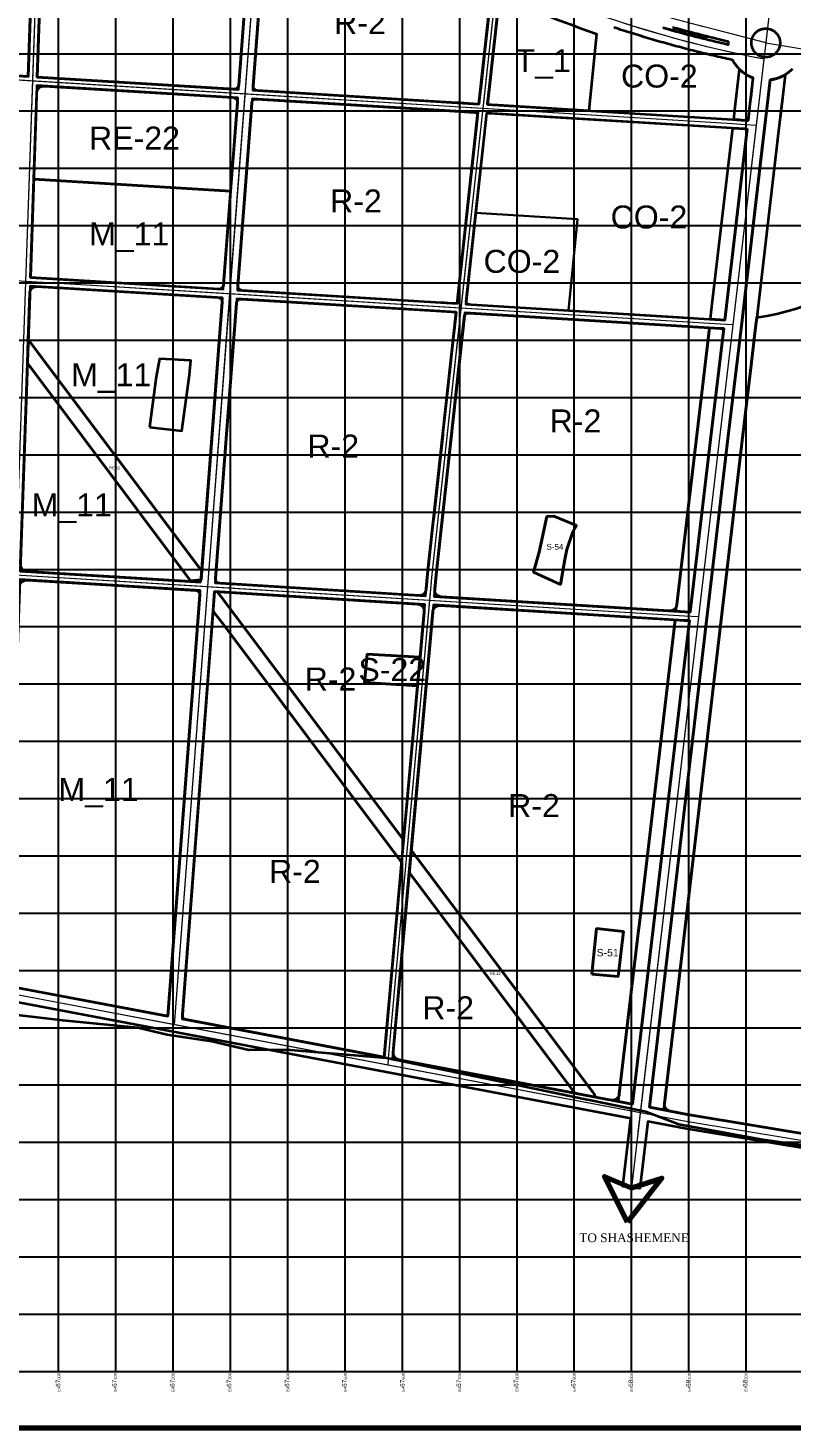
# Model space of a CAD drawing. Header units: millimetres. Extents: x 464536 to 476893, y 870501 to 881610.
# Drawn here: x 466947 to 468280, y 870501 to 872945 of the extents above; entities that cross this region are included whole.
import ezdxf
from ezdxf.enums import TextEntityAlignment as Align

# ---------------------------------------------------------------- set-up
doc = ezdxf.new("R2010")
doc.units = ezdxf.units.MM
for name, color, linetype, lineweight in [('Center_1', 7, 'Continuous', 5), ('Land Use Code', 7, 'Continuous', 35), ('Lay out', 7, 'Continuous', 70), ('Manufacturing and storage', 212, 'Continuous', 35), ('Mixed use', 30, 'Continuous', 35), ('Proposed Road Net work', 7, 'Continuous', 35), ('Recreational _ Environmental', 84, 'Continuous', 35), ('Services', 170, 'Continuous', 35), ('Structure Plan Boundries', 7, 'Continuous', 35), ('Transport', 251, 'Continuous', 35), ('Urban Agriculture-', 90, 'Continuous', 35)]:
    doc.layers.add(name, color=color, linetype=linetype, lineweight=lineweight)
doc.layers.add('Commerce_ Business _ Trade', color=10, linetype='Continuous')
doc.layers.add('Grid1', color=7, linetype='Continuous')
doc.styles.add('Arial', font='arial.ttf')
doc.styles.add('Times New Roman', font='times.ttf')

msp = doc.modelspace()

# ---------------------------------------------------------------- linework, layer by layer
at = {"layer": 'Center_1'}
for points in [[(467213.3, 876847.4), (467164.4, 876437.3), (467099.1, 875890), (467030.6, 875056.8), (466902.4, 871342.3), (466900.5, 871287.7), (466899.7, 871262.5)], [(467202.2, 871205.2), (467415.7, 874013.8)], [(467869.4, 873986), (467651.3, 871991.4), (467575.4, 871146.7), (467574.3, 871134.8)], [(468338.5, 873812.6), (468334.5, 873777.4), (468293.9, 873430.2), (468257.6, 873119.9), (468176.6, 872426.8), (468154.4, 872239.5), (467999.6, 870921.1)], [(468338.5, 873812.6), (468334.5, 873777.4), (468293.9, 873430.2), (468257.6, 873119.9), (468176.6, 872426.8), (468154.4, 872239.5), (467999.6, 870921.1)], [(468230.8, 872890.6), (468208.9, 872894.7), (468171.3, 872902.7), (468133.9, 872911.5), (468096.6, 872920.9), (468059.5, 872931.1), (468022.6, 872941.9), (467985.9, 872953.4)], [(468217.2, 872774.9), (468198, 872776.1), (468175.9, 872777.5), (465650, 872932.3), (465449.4, 872944.6)], [(468234.1, 872918.9), (468223.1, 872922.1), (468149.4, 872941.2), (468110.4, 872950.9)], [(468234.1, 872918.9), (468315.7, 872905.5), (468502.8, 872874.6), (468660.1, 872848.1), (471140.6, 872428.9)], [(468176.6, 872426.8), (468154.5, 872428.1), (465628.6, 872583)], [(468116.5, 871917), (468092.4, 871918.5), (466117.5, 872039.5), (466026.1, 872045.1), (465957.9, 872049.3)], [(468467.2, 870974.6), (468095.2, 871036.3), (465988.7, 871434.8)]]:
    msp.add_lwpolyline(points, dxfattribs=at)
msp.add_lwpolyline([(468234.1, 872943.9), (468238.4, 872943.5), (468242.6, 872942.4), (468246.6, 872940.5), (468250.1, 872938), (468253.2, 872935), (468255.7, 872931.4), (468257.6, 872927.4), (468258.7, 872923.2), (468259.1, 872918.9), (468258.7, 872914.6), (468257.6, 872910.3), (468255.7, 872906.4), (468253.2, 872902.8), (468250.1, 872899.7), (468246.6, 872897.2), (468242.6, 872895.4), (468238.4, 872894.3), (468234.1, 872893.9), (468229.7, 872894.3), (468225.5, 872895.4), (468221.6, 872897.2), (468218, 872899.7), (468214.9, 872902.8), (468212.4, 872906.4), (468210.6, 872910.3), (468209.5, 872914.6), (468209.1, 872918.9), (468209.5, 872923.2), (468210.6, 872927.4), (468212.4, 872931.4), (468214.9, 872935), (468218, 872938), (468221.6, 872940.5), (468225.5, 872942.4), (468229.7, 872943.5)], close=True, dxfattribs=at)
for points in [[(466977.8, 873527.2, 0), (466954.5, 872852.3, 0)], [(467325.7, 872829.6, 0), (467360, 873282, 0)], [(468234.1, 872918.9, 0), (468223.1, 872922.1, 0), (468149.4, 872941.2, 0), (468123.4, 872947.6, 0), (468097.4, 872954.4, 0), (468071.5, 872961.5, 0), (468045.7, 872968.9, 0), (468020, 872976.7, 0), (467994.4, 872984.8, 0), (467968.9, 872993.2, 0), (467943.6, 873002, 0), (467918.3, 873011.1, 0), (467893.2, 873020.6, 0), (467868.2, 873030.4, 0), (467843.3, 873040.5, 0), (467818.6, 873050.9, 0), (467794, 873061.6, 0), (467769.5, 873072.7, 0)], [(467765.8, 873038.7, 0), (467740.2, 872804.2, 0)], [(468230.8, 872890.6, 0), (468219.8, 872892.5, 0), (468208.9, 872894.7, 0), (468182.9, 872900.2, 0), (468156.9, 872906, 0), (468131, 872912.2, 0), (468105.2, 872918.7, 0), (468079.5, 872925.5, 0), (468053.8, 872932.7, 0), (468028.3, 872940.2, 0), (468002.8, 872948, 0), (467977.5, 872956.1, 0), (467952.3, 872964.6, 0), (467927.1, 872973.4, 0), (467902.1, 872982.5, 0), (467877.2, 872991.9, 0), (467875, 872992.8, 0), (467853, 873001.4, 0), (467831, 873010.4, 0), (467809.2, 873019.6, 0), (467787.4, 873029, 0), (467765.8, 873038.7, 0)], [(468238.3, 872955.1, 0), (468234.1, 872918.9, 0)], [(468234.1, 872918.9, 0), (468230.8, 872890.6, 0)], [(468234.1, 872918.9, 0), (468315.7, 872905.5, 0), (468502.8, 872874.6, 0), (468660.1, 872848.1, 0), (469249.2, 872748.5, 0)], [(468230.8, 872890.6, 0), (468217.2, 872774.9, 0)], [(466954.5, 872852.3, 0), (466697.1, 872868.1, 0)], [(466954.5, 872852.3, 0), (466942.5, 872502.4, 0)], [(467325.7, 872829.6, 0), (466954.5, 872852.3, 0)], [(467299.1, 872480.6, 0), (467325.7, 872829.6, 0)], [(467740.2, 872804.2, 0), (467325.7, 872829.6, 0)], [(467740.2, 872804.2, 0), (467702.1, 872455.9, 0)], [(468217.2, 872774.9, 0), (468198, 872776.1, 0), (468175.9, 872777.5, 0), (467740.2, 872804.2, 0)], [(468217.2, 872774.9, 0), (468176.6, 872426.8, 0), (468176.6, 872426.8, 0)], [(467299.1, 872480.6, 0), (466942.5, 872502.4, 0)], [(467260.3, 871969.5, 0), (467299.1, 872480.6, 0)], [(467702.1, 872455.9, 0), (467299.1, 872480.6, 0)], [(467702.1, 872455.9, 0), (467651.3, 871991.4, 0), (467647.2, 871945.8, 0)], [(468176.6, 872426.8, 0), (468154.5, 872428.1, 0), (467702.1, 872455.9, 0)], [(468176.6, 872426.8, 0), (468154.4, 872239.5, 0), (468116.5, 871917, 0)], [(467260.3, 871969.5, 0), (466924.8, 871990, 0)], [(467202.2, 871205.2, 0), (467260.3, 871969.5, 0)], [(467647.2, 871945.8, 0), (467260.3, 871969.5, 0)], [(467647.2, 871945.8, 0), (467575.4, 871146.7, 0), (467574.3, 871134.8, 0)], [(468116.5, 871917, 0), (468092.4, 871918.5, 0), (467647.2, 871945.8, 0)], [(468116.5, 871917, 0), (468014.9, 871051.4, 0)], [(467202.2, 871205.2, 0), (466899.7, 871262.5, 0)], [(467574.3, 871134.8, 0), (467202.2, 871205.2, 0)], [(468014.9, 871051.4, 0), (467574.3, 871134.8, 0)], [(468014.9, 871051.4, 0), (468011, 871018, 0)], [(468467.2, 870974.6, 0), (468095.2, 871036.3, 0), (468014.9, 871051.4, 0)]]:
    msp.add_polyline3d(points, dxfattribs=at)
at = {"layer": 'Commerce_ Business _ Trade'}
for points in [[(467969.1, 872945.7), (467973, 872944.5), (467976.9, 872943.2), (467980.8, 872941.9), (467984.7, 872940.7), (467988.6, 872939.4), (467992.5, 872938.2), (467996.4, 872936.9), (468000.3, 872935.7), (468004.2, 872934.5), (468008.1, 872933.3), (468012, 872932.1), (468015.9, 872930.9), (468019.9, 872929.7), (468023.8, 872928.5), (468027.7, 872927.3), (468031.6, 872926.1), (468035.6, 872925), (468039.5, 872923.8), (468043.4, 872922.7), (468047.4, 872921.5), (468051.3, 872920.4), (468055.2, 872919.3), (468059.2, 872918.2), (468063.1, 872917.1), (468067.1, 872916), (468071, 872914.9), (468075, 872913.8), (468078.9, 872912.7), (468082.9, 872911.7), (468086.8, 872910.6), (468090.8, 872909.6), (468094.7, 872908.5), (468098.7, 872907.5), (468102.7, 872906.4), (468106.6, 872905.4), (468110.6, 872904.4), (468114.6, 872903.4), (468118.5, 872902.4), (468122.5, 872901.4), (468126.5, 872900.4), (468130.5, 872899.5), (468130.9, 872899.4), (468134.5, 872898.5), (468138.4, 872897.5), (468142.4, 872896.6), (468146.4, 872895.6), (468150.4, 872894.7), (468154.4, 872893.8), (468158.4, 872892.9), (468162.4, 872892), (468166.4, 872891.1), (468170.4, 872890.2), (468174.4, 872889.3), (468176.5, 872888.8), (468176.5, 872888.8), (468177, 872887.8), (468177.4, 872887), (468177.7, 872886.5), (468178.2, 872885.7), (468178.8, 872884.7), (468179.4, 872883.8), (468180, 872882.8), (468180.7, 872881.8), (468181.4, 872880.9), (468182, 872879.9), (468182.7, 872879), (468183.5, 872878.1), (468184.2, 872877.2), (468185, 872876.3), (468185.7, 872875.5), (468186.5, 872874.6), (468187.3, 872873.8), (468188.1, 872872.9), (468188.4, 872872.7), (468183.1, 872827.1), (468180.8, 872807.3), (468179.5, 872796.4), (468178.1, 872784.8), (468175.2, 872785), (468169.6, 872785.4), (468166.5, 872785.6), (468166.5, 872785.6), (468154.5, 872786.3), (467925.1, 872800.4), (467938.8, 872934.9), (467923.7, 872940.1, -0.019664), (467769.3, 873001.5)], [(468463.6, 872572, -0.183571), (468218.3, 872439.8), (468247.6, 872690.5), (468255.3, 872755.7), (468259.3, 872789.9), (468261.1, 872805.6), (468262.5, 872817.8), (468267.9, 872863.4), (468268.2, 872863.6), (468269.2, 872864.2), (468270.2, 872864.9), (468271.1, 872865.5), (468272.1, 872866.2), (468273, 872866.9), (468274, 872867.6), (468274.9, 872868.3), (468275.8, 872869), (468276.6, 872869.8), (468277.5, 872870.5), (468278.4, 872871.3), (468279.2, 872872.1), (468280, 872872.9)]]:
    msp.add_lwpolyline(points, format="xyb", dxfattribs=at)
for points in [[(468176.4, 872769.9), (468141.7, 872473.5), (468138.8, 872448.2), (468138.8, 872448.2), (468137.4, 872436.7), (468125.8, 872437.4), (468125.8, 872437.4), (468082.4, 872440.1), (467889.6, 872451.9), (467905.8, 872611.3), (467727.8, 872622.2), (467746.7, 872794.8, -0.126078), (467752.7, 872795.9), (467923.6, 872785.4), (468175.4, 872770)], [(467905.8, 872611.3), (467889.6, 872451.9), (467719.7, 872462.3, -0.211702), (467710.8, 872466.9), (467727.8, 872622.2)]]:
    msp.add_lwpolyline(points, format="xyb", close=True, dxfattribs=at)
at = {"layer": 'Grid1'}
for p, q in [((467000, 870600), (467000, 881600)), ((467100, 870600), (467100, 881600)), ((467200, 870600), (467200, 881600)), ((467300, 870600), (467300, 881600)), ((467400, 870600), (467400, 881600)), ((467500, 870600), (467500, 881600)), ((467600, 870600), (467600, 881600)), ((467700, 870600), (467700, 881600)), ((467800, 870600), (467800, 881600)), ((467900, 870600), (467900, 881600)), ((468000, 870600), (468000, 881600)), ((468100, 870600), (468100, 881600)), ((468200, 870600), (468200, 881600)), ((464700, 872900), (472600, 872900)), ((464700, 872800), (472600, 872800)), ((464700, 872700), (472600, 872700)), ((464700, 872600), (472600, 872600)), ((464700, 872500), (472600, 872500)), ((464700, 872400), (472600, 872400)), ((464700, 872300), (472600, 872300)), ((464700, 872200), (472600, 872200)), ((464700, 872100), (472600, 872100)), ((464700, 872000), (472600, 872000)), ((464700, 871900), (472600, 871900)), ((464700, 871800), (472600, 871800)), ((464700, 871700), (472600, 871700)), ((464700, 871600), (472600, 871600)), ((464700, 871500), (472600, 871500)), ((464700, 871400), (472600, 871400)), ((464700, 871300), (472600, 871300)), ((464700, 871200), (472600, 871200)), ((464700, 871100), (472600, 871100)), ((464700, 871000), (472600, 871000)), ((464700, 870900), (472600, 870900)), ((464700, 870800), (472600, 870800)), ((464700, 870700), (472600, 870700)), ((464700, 870600), (472600, 870600)), ((464700, 870600), (472600, 870600))]:
    msp.add_line(p, q, dxfattribs=at)
at = {"layer": 'Lay out'}
for points in [[(464536.4, 881609.9), (476892.8, 881609.9), (476892.8, 870501.3), (464536.4, 870501.3)], [(467992.8, 870860.8), (467952.8, 870940.2), (467999.5, 870920.7), (468052.5, 870937.2)]]:
    msp.add_lwpolyline(points, close=True, dxfattribs=at)
at = {"layer": 'Manufacturing and storage'}
msp.add_lwpolyline([(466969.5, 873517.7), (466946.8, 872860.3), (466705.8, 872875.1), (466704.8, 872879.8), (466704.7, 872880), (466695.3, 872918.1), (466695.2, 872918.3), (466685.1, 872956.2)], dxfattribs=at)
msp.add_lwpolyline([(467337.2, 873146.3), (467314.3, 872845.4, -0.409932), (467306.2, 872838.3), (466962.8, 872859.3), (466985.5, 873516.7)], format="xyb", dxfattribs=at)
for points in [[(467279.6, 872489.3), (466950.7, 872509.4), (466956.6, 872681.1), (467300.2, 872660), (467287.8, 872496.4, -0.409932)], [(467230.4, 871979.9), (467231.2, 871978.8), (466945, 871996.3), (466944.9, 871996.3, -0.405286), (466933.4, 872009), (466945.5, 872359.6)], [(467246.6, 871955), (467190.8, 871220.1), (466918.4, 871271.6, -0.370222), (466908.4, 871284.1), (466908.5, 871287.5), (466910.4, 871342), (466920.4, 871632.1), (466923.8, 871730), (466932.1, 871969.4, -0.421177), (466945.1, 871981.3), (466945.1, 871981.3), (467102.2, 871971.7), (467119.4, 871970.6), (467239.4, 871963.2, -0.213842), (467245, 871960.3), (467245.2, 871960, -0.175811)]]:
    msp.add_lwpolyline(points, format="xyb", close=True, dxfattribs=at)
for points in [[(467285.5, 872466.1, 0), (467249.9, 871997.2, 0), (467246.6, 872001.6, 0), (466962.4, 872380.4, 0), (466947, 872401, 0), (466949.7, 872481.8, 0), (466950, 872483.8, 0), (466950.5, 872485.6, 0), (466951.3, 872487.4, 0), (466952.4, 872489, 0), (466953.8, 872490.5, 0), (466955.3, 872491.7, 0), (466957, 872492.6, 0), (466958.9, 872493.3, 0), (466960.8, 872493.6, 0), (466962.8, 872493.7, 0), (466962.8, 872493.7, 0), (467278.3, 872474.3, 0), (467279.5, 872474.2, 0), (467280.7, 872473.8, 0), (467281.8, 872473.3, 0), (467282.7, 872472.5, 0), (467283.6, 872471.7, 0), (467284.3, 872470.7, 0), (467284.9, 872469.6, 0), (467285.3, 872468.5, 0), (467285.5, 872467.3, 0)], [(467158.5, 872248.4, 0), (467214.8, 872241.6, 0), (467228.3, 872339.4, 0), (467230.7, 872364.5, 0), (467176.3, 872367.2, 0), (467170.5, 872336, 0)]]:
    msp.add_polyline3d(points, close=True, dxfattribs=at)
at = {"layer": 'Mixed use'}
msp.add_lwpolyline([(467750, 872963), (467743.7, 872905.9), (467738.9, 872861.9), (467736.6, 872840.6), (467736.2, 872837.4), (467734.6, 872822.8), (467733.5, 872812.1), (467715.6, 872813.2), (467699.7, 872814.2), (467699.5, 872814.2), (467693.7, 872814.5), (467346.5, 872835.8, -0.418507), (467339.3, 872844.1), (467365.1, 873184.2)], format="xyb", dxfattribs=at)
for points in [[(467700.8, 872513.7), (467695.4, 872463.8), (467680.1, 872464.7), (467673.3, 872465.1), (467669.4, 872465.4), (467638.8, 872467.2), (467320, 872486.8, -0.418507), (467312.8, 872495.1), (467337, 872813.8, -0.409932), (467345.1, 872820.9), (467690.7, 872799.7), (467725.9, 872797.5), (467731.8, 872797.2), (467721.7, 872704.8), (467717.8, 872668.8), (467704.3, 872545.4), (467703, 872533.3)], [(467643.8, 871992.1), (467641.4, 871965.6, -0.405376), (467628.4, 871954.4), (467628.4, 871954.4), (467281.1, 871975.7), (467281.1, 871975.7, -0.418002), (467273.9, 871984), (467310.5, 872464.7, -0.409932), (467318.6, 872471.8), (467620.3, 872453.4), (467667.4, 872450.5), (467677.6, 872449.8), (467693.8, 872448.9), (467685.2, 872370.8), (467684.6, 872364.8), (467670.8, 872238.8), (467670.3, 872234.4), (467654.2, 872087.1), (467653.9, 872084.4), (467643.8, 871992.1)], [(467637.9, 871926.1), (467630.7, 871846.6), (467538.4, 871852.2), (467533.9, 871802.4), (467626.3, 871796.8), (467602.1, 871527.7), (467299.3, 871931.3), (467290.9, 871942.5), (467282.9, 871953.1), (467282.8, 871953.3), (467282.7, 871953.4), (467277.4, 871960.5, -0.07911), (467279.8, 871960.8), (467626.4, 871939.5), (467626.4, 871939.5, -0.422078)], [(467598.6, 871489), (467568, 871148.7), (467222.3, 871214.1, -0.382022), (467216, 871222.3), (467269.6, 871927.5), (467271.2, 871925.4), (467285.8, 871905.9)], [(467875.3, 871120.1), (467901, 871085.7), (467593.8, 871143.8, -0.385309), (467583.8, 871157), (467583.8, 871157), (467612, 871471)]]:
    msp.add_lwpolyline(points, format="xyb", close=True, dxfattribs=at)
for points in [[(468135.7, 872421.8, 0), (468114.7, 872244.2, 0), (468078.8, 871938.5, 0), (468078.4, 871936.4, 0), (468077.6, 871934.5, 0), (468076.6, 871932.7, 0), (468075.2, 871931.2, 0), (468073.6, 871929.8, 0), (468071.8, 871928.8, 0), (468069.9, 871928.1, 0), (468067.9, 871927.7, 0), (468065.8, 871927.6, 0), (468065.8, 871927.6, 0), (467668, 871952, 0), (467667.9, 871952, 0), (467666, 871952.3, 0), (467664.1, 871952.9, 0), (467662.4, 871953.8, 0), (467660.8, 871954.9, 0), (467659.4, 871956.3, 0), (467658.2, 871957.9, 0), (467657.3, 871959.6, 0), (467656.7, 871961.5, 0), (467656.4, 871963.4, 0), (467656.5, 871965.4, 0), (467658.7, 871990.7, 0), (467658.7, 871990.7, 0), (467708.4, 872444.5, 0), (467709.9, 872445.6, 0), (467711.6, 872446.5, 0), (467713.4, 872447.1, 0), (467715.2, 872447.4, 0), (467717.1, 872447.4, 0)], [(467838.7, 872030.2, 0), (467829, 871995, 0), (467875.8, 871973.7, 0), (467883.5, 872017.3, 0), (467886.8, 872034.5, 0), (467897.3, 872065.6, 0), (467903.7, 872076.8, 0), (467864, 872092.6, 0), (467851.8, 872092.1, 0)], [(468075.7, 871912, 0), (468018.7, 871427.2, 0), (468013.5, 871382.2, 0), (468011.5, 871365.2, 0), (468002.3, 871286.7, 0), (467996.5, 871237.4, 0), (467978.5, 871084.4, 0), (467978.1, 871082.5, 0), (467977.4, 871080.6, 0), (467976.4, 871078.9, 0), (467975.1, 871077.3, 0), (467973.6, 871076, 0), (467971.9, 871074.9, 0), (467970, 871074.2, 0), (467968, 871073.7, 0), (467966, 871073.6, 0), (467964, 871073.8, 0), (467964, 871073.8, 0), (467936.4, 871079, 0), (467935.9, 871081.2, 0), (467935.1, 871083.2, 0), (467933.9, 871085, 0), (467896.1, 871135.7, 0), (467615.5, 871509.7, 0), (467652.9, 871925.9, 0), (467653.3, 871928, 0), (467654, 871930, 0), (467655, 871931.8, 0), (467656.4, 871933.4, 0), (467658, 871934.8, 0), (467659.8, 871935.9, 0), (467661.7, 871936.6, 0), (467663.8, 871937, 0), (467665.9, 871937.1, 0)], [(467930.6, 871293.6, 0), (467976.4, 871289.2, 0), (467985.7, 871368.1, 0), (467938.9, 871373.2, 0), (467933.5, 871322.3, 0)]]:
    msp.add_polyline3d(points, close=True, dxfattribs=at)
at = {"layer": 'Proposed Road Net work'}
for points in [[(466685.1, 872956.3, 0), (466695.3, 872918.2, 0), (466704.7, 872879.9, 0), (466705.8, 872875.1, 0), (466946.8, 872860.3, 0), (466969.5, 873517.7, 0)], [(466685.1, 872956.3, 0), (466695.3, 872918.2, 0), (466704.7, 872879.9, 0), (466705.8, 872875.1, 0), (466946.8, 872860.3, 0), (466969.5, 873517.7, 0)], [(466985.5, 873516.7, 0), (466962.8, 872859.3, 0), (467313.7, 872837.8, 0), (467347.1, 873276.2, 0)], [(466985.5, 873516.7, 0), (466962.8, 872859.3, 0), (467313.7, 872837.8, 0), (467347.1, 873276.2, 0)], [(467370.8, 873258.2, 0), (467338.7, 872836.3, 0), (467733.5, 872812.1, 0), (467757.2, 873028.9, 0)], [(467370.8, 873258.2, 0), (467338.7, 872836.3, 0), (467733.5, 872812.1, 0), (467757.2, 873028.9, 0)], [(467771.6, 873022.4, 0), (467748.5, 872811.2, 0), (468176.4, 872785, 0), (468198.4, 872783.6, 0), (468203.1, 872783.3, 0), (468211.9, 872857.8, 0), (468210.8, 872858.2, 0), (468209.7, 872858.6, 0), (468208.7, 872859.1, 0), (468207.6, 872859.5, 0), (468206.9, 872859.8, 0), (468206.3, 872860.1, 0), (468205.5, 872860.5, 0), (468204.5, 872861, 0), (468203.4, 872861.6, 0), (468202.4, 872862.1, 0), (468201.4, 872862.7, 0), (468200.4, 872863.3, 0), (468199.4, 872863.9, 0), (468198.8, 872864.3, 0), (468198.3, 872864.7, 0), (468197.5, 872865.2, 0), (468196.5, 872865.8, 0), (468195.6, 872866.5, 0), (468194.7, 872867.2, 0), (468193.7, 872867.9, 0), (468192.8, 872868.7, 0), (468192.1, 872869.3, 0), (468191.6, 872869.7, 0), (468191.1, 872870.2, 0), (468190.2, 872870.9, 0), (468189.4, 872871.7, 0), (468188.5, 872872.5, 0), (468187.7, 872873.3, 0), (468186.9, 872874.2, 0), (468186.1, 872875, 0), (468185.5, 872875.7, 0), (468185.1, 872876.2, 0), (468184.6, 872876.8, 0), (468183.8, 872877.7, 0), (468183.1, 872878.6, 0), (468182.4, 872879.5, 0), (468181.7, 872880.4, 0), (468181, 872881.4, 0), (468180.4, 872882.3, 0), (468179.8, 872883.1, 0), (468179.5, 872883.6, 0), (468179.1, 872884.2, 0), (468178.5, 872885.2, 0), (468177.9, 872886.2, 0), (468177.3, 872887.2, 0), (468176.8, 872888.3, 0), (468176.3, 872889, 0), (468174.4, 872889.3, 0), (468170.4, 872890.2, 0), (468166.4, 872891.1, 0), (468162.4, 872892, 0), (468158.4, 872892.9, 0), (468154.4, 872893.8, 0), (468150.4, 872894.7, 0), (468146.4, 872895.6, 0), (468142.4, 872896.6, 0), (468138.4, 872897.5, 0), (468134.5, 872898.5, 0), (468130.5, 872899.5, 0), (468126.5, 872900.4, 0), (468122.5, 872901.4, 0), (468118.5, 872902.4, 0), (468114.6, 872903.4, 0), (468110.6, 872904.4, 0), (468106.6, 872905.4, 0), (468102.7, 872906.4, 0), (468098.7, 872907.5, 0), (468094.7, 872908.5, 0), (468090.8, 872909.6, 0), (468086.8, 872910.6, 0), (468082.9, 872911.7, 0), (468078.9, 872912.7, 0), (468075, 872913.8, 0), (468071, 872914.9, 0), (468067.1, 872916, 0), (468063.1, 872917.1, 0), (468059.2, 872918.2, 0), (468055.2, 872919.3, 0), (468051.3, 872920.4, 0), (468047.4, 872921.5, 0), (468043.4, 872922.7, 0), (468039.5, 872923.8, 0), (468035.6, 872925, 0), (468031.6, 872926.1, 0), (468027.7, 872927.3, 0), (468023.8, 872928.5, 0), (468019.9, 872929.7, 0), (468015.9, 872930.9, 0), (468012, 872932.1, 0), (468008.1, 872933.3, 0), (468004.2, 872934.5, 0), (468000.3, 872935.7, 0), (467996.4, 872936.9, 0), (467992.5, 872938.2, 0), (467988.6, 872939.4, 0), (467984.7, 872940.7, 0), (467980.8, 872941.9, 0), (467976.9, 872943.2, 0), (467973, 872944.5, 0), (467969.1, 872945.7, 0)], [(467771.6, 873022.4, 0), (467748.5, 872811.2, 0), (468176.4, 872785, 0), (468198.4, 872783.6, 0), (468203.1, 872783.3, 0), (468211.9, 872857.8, 0), (468210.8, 872858.2, 0), (468209.7, 872858.6, 0), (468208.7, 872859.1, 0), (468207.6, 872859.5, 0), (468206.9, 872859.8, 0), (468206.3, 872860.1, 0), (468205.5, 872860.5, 0), (468204.5, 872861, 0), (468203.4, 872861.6, 0), (468202.4, 872862.1, 0), (468201.4, 872862.7, 0), (468200.4, 872863.3, 0), (468199.4, 872863.9, 0), (468198.8, 872864.3, 0), (468198.3, 872864.7, 0), (468197.5, 872865.2, 0), (468196.5, 872865.8, 0), (468195.6, 872866.5, 0), (468194.7, 872867.2, 0), (468193.7, 872867.9, 0), (468192.8, 872868.7, 0), (468192.1, 872869.3, 0), (468191.6, 872869.7, 0), (468191.1, 872870.2, 0), (468190.2, 872870.9, 0), (468189.4, 872871.7, 0), (468188.5, 872872.5, 0), (468187.7, 872873.3, 0), (468186.9, 872874.2, 0), (468186.1, 872875, 0), (468185.5, 872875.7, 0), (468185.1, 872876.2, 0), (468184.6, 872876.8, 0), (468183.8, 872877.7, 0), (468183.1, 872878.6, 0), (468182.4, 872879.5, 0), (468181.7, 872880.4, 0), (468181, 872881.4, 0), (468180.4, 872882.3, 0), (468179.8, 872883.1, 0), (468179.5, 872883.6, 0), (468179.1, 872884.2, 0), (468178.5, 872885.2, 0), (468177.9, 872886.2, 0), (468177.3, 872887.2, 0), (468176.8, 872888.3, 0), (468176.3, 872889, 0), (468174.4, 872889.3, 0), (468170.4, 872890.2, 0), (468166.4, 872891.1, 0), (468162.4, 872892, 0), (468158.4, 872892.9, 0), (468154.4, 872893.8, 0), (468150.4, 872894.7, 0), (468146.4, 872895.6, 0), (468142.4, 872896.6, 0), (468138.4, 872897.5, 0), (468134.5, 872898.5, 0), (468130.5, 872899.5, 0), (468126.5, 872900.4, 0), (468122.5, 872901.4, 0), (468118.5, 872902.4, 0), (468114.6, 872903.4, 0), (468110.6, 872904.4, 0), (468106.6, 872905.4, 0), (468102.7, 872906.4, 0), (468098.7, 872907.5, 0), (468094.7, 872908.5, 0), (468090.8, 872909.6, 0), (468086.8, 872910.6, 0), (468082.9, 872911.7, 0), (468078.9, 872912.7, 0), (468075, 872913.8, 0), (468071, 872914.9, 0), (468067.1, 872916, 0), (468063.1, 872917.1, 0), (468059.2, 872918.2, 0), (468055.2, 872919.3, 0), (468051.3, 872920.4, 0), (468047.4, 872921.5, 0), (468043.4, 872922.7, 0), (468039.5, 872923.8, 0), (468035.6, 872925, 0), (468031.6, 872926.1, 0), (468027.7, 872927.3, 0), (468023.8, 872928.5, 0), (468019.9, 872929.7, 0), (468015.9, 872930.9, 0), (468012, 872932.1, 0), (468008.1, 872933.3, 0), (468004.2, 872934.5, 0), (468000.3, 872935.7, 0), (467996.4, 872936.9, 0), (467992.5, 872938.2, 0), (467988.6, 872939.4, 0), (467984.7, 872940.7, 0), (467980.8, 872941.9, 0), (467976.9, 872943.2, 0), (467973, 872944.5, 0), (467969.1, 872945.7, 0)], [(468054.3, 872945.6, 0), (468058.2, 872944.5, 0), (468062.1, 872943.4, 0), (468065.9, 872942.3, 0), (468069.8, 872941.2, 0), (468073.7, 872940.1, 0), (468077.6, 872939, 0), (468081.5, 872937.9, 0), (468085.4, 872936.9, 0), (468089.4, 872935.8, 0), (468093.3, 872934.8, 0), (468097.2, 872933.7, 0), (468101.1, 872932.7, 0), (468105, 872931.7, 0), (468108.9, 872930.7, 0), (468112.8, 872929.6, 0), (468116.8, 872928.6, 0), (468120.7, 872927.7, 0), (468124.6, 872926.7, 0), (468128.5, 872925.7, 0), (468132.5, 872924.7, 0), (468136.4, 872923.8, 0), (468140.3, 872922.8, 0), (468144.3, 872921.9, 0), (468148.2, 872920.9, 0), (468152.1, 872920, 0), (468156.1, 872919.1, 0), (468160, 872918.1, 0), (468164, 872917.2, 0), (468167.9, 872916.3, 0), (468169.2, 872916, 0), (468169.1, 872917.2, 0), (468169.1, 872918.1, 0), (468169.1, 872918.7, 0), (468169.1, 872919.5, 0), (468169.1, 872920.6, 0), (468145.8, 872926.6, 0), (468142, 872927.5, 0), (468138, 872928.5, 0), (468134.1, 872929.5, 0), (468130.2, 872930.4, 0), (468126.2, 872931.4, 0), (468122.3, 872932.4, 0), (468118.4, 872933.4, 0), (468114.4, 872934.4, 0), (468110.5, 872935.4, 0), (468106.6, 872936.4, 0), (468102.7, 872937.5, 0), (468098.7, 872938.5, 0), (468094.8, 872939.5, 0), (468090.9, 872940.6, 0), (468087, 872941.6, 0), (468083.1, 872942.7, 0), (468079.1, 872943.8, 0), (468075.2, 872944.8, 0), (468071.3, 872945.9, 0)], [(468054.3, 872945.6, 0), (468058.2, 872944.5, 0), (468062.1, 872943.4, 0), (468065.9, 872942.3, 0), (468069.8, 872941.2, 0), (468073.7, 872940.1, 0), (468077.6, 872939, 0), (468081.5, 872937.9, 0), (468085.4, 872936.9, 0), (468089.4, 872935.8, 0), (468093.3, 872934.8, 0), (468097.2, 872933.7, 0), (468101.1, 872932.7, 0), (468105, 872931.7, 0), (468108.9, 872930.7, 0), (468112.8, 872929.6, 0), (468116.8, 872928.6, 0), (468120.7, 872927.7, 0), (468124.6, 872926.7, 0), (468128.5, 872925.7, 0), (468132.5, 872924.7, 0), (468136.4, 872923.8, 0), (468140.3, 872922.8, 0), (468144.3, 872921.9, 0), (468148.2, 872920.9, 0), (468152.1, 872920, 0), (468156.1, 872919.1, 0), (468160, 872918.1, 0), (468164, 872917.2, 0), (468167.9, 872916.3, 0), (468169.2, 872916, 0), (468169.1, 872917.2, 0), (468169.1, 872918.1, 0), (468169.1, 872918.7, 0), (468169.1, 872919.5, 0), (468169.1, 872920.6, 0), (468145.8, 872926.6, 0), (468142, 872927.5, 0), (468138, 872928.5, 0), (468134.1, 872929.5, 0), (468130.2, 872930.4, 0), (468126.2, 872931.4, 0), (468122.3, 872932.4, 0), (468118.4, 872933.4, 0), (468114.4, 872934.4, 0), (468110.5, 872935.4, 0), (468106.6, 872936.4, 0), (468102.7, 872937.5, 0), (468098.7, 872938.5, 0), (468094.8, 872939.5, 0), (468090.9, 872940.6, 0), (468087, 872941.6, 0), (468083.1, 872942.7, 0), (468079.1, 872943.8, 0), (468075.2, 872944.8, 0), (468071.3, 872945.9, 0)], [(468280.4, 872873.3, 0), (468279.6, 872872.5, 0), (468278.8, 872871.7, 0), (468277.9, 872870.9, 0), (468277.1, 872870.2, 0), (468276.5, 872869.7, 0), (468276, 872869.3, 0), (468275.3, 872868.7, 0), (468274.4, 872867.9, 0), (468273.5, 872867.2, 0), (468272.6, 872866.5, 0), (468271.6, 872865.8, 0), (468270.7, 872865.2, 0), (468269.7, 872864.5, 0), (468269.1, 872864.1, 0), (468268.5, 872863.8, 0), (468267.7, 872863.3, 0), (468266.7, 872862.7, 0), (468265.7, 872862.1, 0), (468264.7, 872861.6, 0), (468263.7, 872861, 0), (468262.7, 872860.5, 0), (468261.8, 872860.1, 0), (468261.2, 872859.8, 0), (468260.5, 872859.5, 0), (468259.5, 872859.1, 0), (468258.4, 872858.6, 0), (468257.3, 872858.2, 0), (468256.2, 872857.8, 0), (468255.2, 872857.4, 0), (468254.1, 872857, 0), (468252.9, 872856.7, 0), (468252.2, 872856.5, 0), (468251.6, 872856.3, 0), (468250.7, 872856.1, 0), (468249.6, 872855.8, 0), (468248.5, 872855.5, 0), (468247.3, 872855.3, 0), (468246.2, 872855, 0), (468245, 872854.8, 0), (468244.1, 872854.7, 0), (468243.5, 872854.6, 0), (468242.8, 872854.5, 0), (468241.6, 872854.3, 0), (468191.5, 872425, 0), (468169.3, 872237.8, 0), (468031.1, 871061.1, 0), (468097.3, 871048.6, 0), (468469.3, 870986.9, 0)], [(468280.4, 872873.3, 0), (468279.6, 872872.5, 0), (468278.8, 872871.7, 0), (468277.9, 872870.9, 0), (468277.1, 872870.2, 0), (468276.5, 872869.7, 0), (468276, 872869.3, 0), (468275.3, 872868.7, 0), (468274.4, 872867.9, 0), (468273.5, 872867.2, 0), (468272.6, 872866.5, 0), (468271.6, 872865.8, 0), (468270.7, 872865.2, 0), (468269.7, 872864.5, 0), (468269.1, 872864.1, 0), (468268.5, 872863.8, 0), (468267.7, 872863.3, 0), (468266.7, 872862.7, 0), (468265.7, 872862.1, 0), (468264.7, 872861.6, 0), (468263.7, 872861, 0), (468262.7, 872860.5, 0), (468261.8, 872860.1, 0), (468261.2, 872859.8, 0), (468260.5, 872859.5, 0), (468259.5, 872859.1, 0), (468258.4, 872858.6, 0), (468257.3, 872858.2, 0), (468256.2, 872857.8, 0), (468255.2, 872857.4, 0), (468254.1, 872857, 0), (468252.9, 872856.7, 0), (468252.2, 872856.5, 0), (468251.6, 872856.3, 0), (468250.7, 872856.1, 0), (468249.6, 872855.8, 0), (468248.5, 872855.5, 0), (468247.3, 872855.3, 0), (468246.2, 872855, 0), (468245, 872854.8, 0), (468244.1, 872854.7, 0), (468243.5, 872854.6, 0), (468242.8, 872854.5, 0), (468241.6, 872854.3, 0), (468191.5, 872425, 0), (468169.3, 872237.8, 0), (468031.1, 871061.1, 0), (468097.3, 871048.6, 0), (468469.3, 870986.9, 0)], [(468464.8, 870962.3, 0), (468093, 871023.9, 0), (468028.2, 871036.2, 0), (468014.5, 870919.4, 0), (467984.7, 870922.9, 0), (467998.7, 871041.8, 0), (465986.4, 871422.5, 0)], [(468464.8, 870962.3, 0), (468093, 871023.9, 0), (468028.2, 871036.2, 0), (468014.5, 870919.4, 0), (467984.7, 870922.9, 0), (467998.7, 871041.8, 0), (465986.4, 871422.5, 0)]]:
    msp.add_polyline3d(points, dxfattribs=at)
for points in [[(466950.7, 872509.4, 0), (467287.2, 872488.8, 0), (467312.6, 872822.9, 0), (466962.3, 872844.3, 0)], [(466950.7, 872509.4, 0), (467287.2, 872488.8, 0), (467312.6, 872822.9, 0), (466962.3, 872844.3, 0)], [(467731.8, 872797.2, 0), (467337.6, 872821.3, 0), (467312.2, 872487.3, 0), (467695.4, 872463.8, 0)], [(467731.8, 872797.2, 0), (467337.6, 872821.3, 0), (467312.2, 872487.3, 0), (467695.4, 872463.8, 0)], [(468175.4, 872770, 0), (467746.8, 872796.3, 0), (467710.4, 872462.9, 0), (468154.9, 872435.6, 0), (468162.4, 872435.2, 0), (468201.4, 872768.4, 0), (468197.5, 872768.6, 0)], [(468175.4, 872770, 0), (467746.8, 872796.3, 0), (467710.4, 872462.9, 0), (468154.9, 872435.6, 0), (468162.4, 872435.2, 0), (468201.4, 872768.4, 0), (468197.5, 872768.6, 0)], [(467248.4, 871977.7, 0), (467286.1, 872473.8, 0), (466950.2, 872494.4, 0), (466933, 871997.1, 0)], [(467248.4, 871977.7, 0), (467286.1, 872473.8, 0), (466950.2, 872494.4, 0), (466933, 871997.1, 0)], [(467693.8, 872448.9, 0), (467311, 872472.3, 0), (467273.3, 871976.2, 0), (467640.3, 871953.7, 0), (467643.8, 871992.1, 0)], [(467693.8, 872448.9, 0), (467311, 872472.3, 0), (467273.3, 871976.2, 0), (467640.3, 871953.7, 0), (467643.8, 871992.1, 0)], [(468154, 872420.6, 0), (467708.7, 872447.9, 0), (467658.7, 871990.7, 0), (467655.3, 871952.8, 0), (468092.9, 871926, 0), (468102.4, 871925.4, 0), (468139.5, 872241.3, 0), (468160.7, 872420.2, 0)], [(468154, 872420.6, 0), (467708.7, 872447.9, 0), (467658.7, 871990.7, 0), (467655.3, 871952.8, 0), (468092.9, 871926, 0), (468102.4, 871925.4, 0), (468139.5, 872241.3, 0), (468160.7, 872420.2, 0)], [(467190.8, 871220.1, 0), (467247.2, 871962.8, 0), (466932.5, 871982.1, 0), (466910.4, 871342, 0), (466908.5, 871287.5, 0), (466908, 871273.6, 0)], [(467190.8, 871220.1, 0), (467247.2, 871962.8, 0), (466932.5, 871982.1, 0), (466910.4, 871342, 0), (466908.5, 871287.5, 0), (466908, 871273.6, 0)], [(467568, 871148.7, 0), (467639, 871938.7, 0), (467272.2, 871961.2, 0), (467215.5, 871215.4, 0)], [(467568, 871148.7, 0), (467639, 871938.7, 0), (467272.2, 871961.2, 0), (467215.5, 871215.4, 0)], [(468091.9, 871911, 0), (467654, 871937.8, 0), (467582.8, 871146, 0), (468001.6, 871066.7, 0), (468100.7, 871910.5, 0)], [(468091.9, 871911, 0), (467654, 871937.8, 0), (467582.8, 871146, 0), (468001.6, 871066.7, 0), (468100.7, 871910.5, 0)]]:
    msp.add_polyline3d(points, close=True, dxfattribs=at)
at = {"layer": 'Recreational _ Environmental'}
msp.add_lwpolyline([(468073.5, 872945.3), (468075.2, 872944.8), (468077.3, 872944.3), (468079.1, 872943.8), (468081.1, 872943.2), (468083.1, 872942.7), (468084.9, 872942.2), (468087, 872941.6), (468088.8, 872941.1), (468090.9, 872940.6), (468092.6, 872940.1), (468094.8, 872939.5), (468096.4, 872939.1), (468098.7, 872938.5), (468100.3, 872938.1), (468102.7, 872937.5), (468104.1, 872937.1), (468106.6, 872936.4), (468108, 872936.1), (468110.5, 872935.4), (468111.8, 872935.1), (468114.4, 872934.4), (468115.6, 872934.1), (468118.4, 872933.4), (468119.5, 872933.1), (468122.3, 872932.4), (468123.3, 872932.1), (468126.2, 872931.4), (468127.2, 872931.2), (468129.7, 872930.5), (468129.7, 872930.5), (468129.6, 872929.8), (468129.5, 872928.6), (468129.5, 872927.9), (468129.4, 872926.7), (468129.3, 872926.1), (468129.3, 872926), (468129.3, 872925.5), (468128.5, 872925.7), (468126, 872926.3), (468124.6, 872926.7), (468122.1, 872927.3), (468120.7, 872927.7), (468118.3, 872928.3), (468116.8, 872928.6), (468114.4, 872929.2), (468112.8, 872929.6), (468110.6, 872930.2), (468108.9, 872930.7), (468106.7, 872931.2), (468105, 872931.7), (468102.9, 872932.2), (468101.1, 872932.7), (468099, 872933.2), (468097.2, 872933.7), (468095.2, 872934.3), (468093.3, 872934.8), (468091.3, 872935.3), (468089.4, 872935.8), (468087.5, 872936.3), (468085.4, 872936.9), (468083.6, 872937.4), (468081.5, 872937.9), (468079.8, 872938.4), (468077.6, 872939), (468076, 872939.5), (468073.7, 872940.1), (468072.1, 872940.5), (468056.9, 872944.8), (468056.9, 872944.8), (468056.9, 872944.8), (468056.7, 872944.9)], dxfattribs=at)
for points in [[(468228.9, 872745.8), (468236.9, 872813.9), (468241.6, 872854.3), (468242.2, 872854.4), (468243.3, 872854.6), (468244.5, 872854.7), (468245.6, 872854.9), (468246.8, 872855.1), (468247.9, 872855.4), (468249, 872855.6), (468250.2, 872855.9), (468251.3, 872856.2), (468252.4, 872856.5), (468253.5, 872856.9), (468254.6, 872857.2), (468255.7, 872857.6), (468256.5, 872857.9), (468257.1, 872858.1), (468257.9, 872858.4), (468259, 872858.8), (468260, 872859.3), (468261.1, 872859.8), (468262.1, 872860.3), (468263.2, 872860.8), (468264.2, 872861.3), (468265.2, 872861.8), (468266, 872862.3), (468266.5, 872862.5), (468267.3, 872863), (468267.9, 872863.4), (468262.5, 872817.8), (468259.6, 872793), (468259.3, 872789.9), (468255.3, 872755.7), (468252.9, 872735.4), (468247.6, 872690.5), (468218.3, 872439.8), (468216.3, 872422.1), (468208.5, 872356.5), (468194.1, 872234.9), (468057.1, 871067.8), (468055.8, 871056.4), (468031.1, 871061.1), (468169.3, 872237.8), (468191.5, 872425)], [(468180.8, 872807.3), (468183.1, 872827.1), (468188.4, 872872.7), (468188.9, 872872.1), (468189.8, 872871.3), (468190.6, 872870.5), (468191.5, 872869.8), (468192.4, 872869), (468193.3, 872868.3), (468194.2, 872867.6), (468195.1, 872866.9), (468196.1, 872866.2), (468197, 872865.5), (468198, 872864.9), (468198.9, 872864.2), (468199.9, 872863.6), (468200.9, 872863), (468201.7, 872862.5), (468202.2, 872862.3), (468202.9, 872861.8), (468203.9, 872861.3), (468204.9, 872860.8), (468205, 872860.8), (468206, 872860.3), (468207.1, 872859.8), (468208.1, 872859.3), (468209.2, 872858.8), (468210.3, 872858.4), (468211.1, 872858.1), (468211.6, 872857.9), (468211.8, 872857.8), (468207.9, 872823.9), (468207.1, 872817.4), (468205.2, 872800.9), (468203.1, 872783.3), (468198.4, 872783.6), (468187.6, 872784.3), (468178.1, 872784.8), (468179.5, 872796.4)], [(468201.4, 872768.4), (468162.4, 872435.2), (468154.9, 872435.6), (468137.4, 872436.7), (468138.8, 872448.2), (468138.8, 872448.2), (468141.7, 872473.5), (468176.4, 872769.9), (468197.5, 872768.6)], [(468139.5, 872241.3), (468102.4, 871925.4), (468092.9, 871926), (468077.4, 871926.9), (468078.8, 871938.5), (468114.7, 872244.2), (468135.7, 872421.8), (468154, 872420.6), (468160.7, 872420.2)], [(467249.9, 871997.2), (467248.7, 871981.8), (467230.4, 871979.9), (466945.5, 872359.6), (466947, 872401), (466962.4, 872380.4), (467246.6, 872001.6)], [(467277.4, 871960.5), (467282.7, 871953.4), (467282.8, 871953.3), (467282.9, 871953.1), (467290.9, 871942.5), (467299.3, 871931.3), (467602.1, 871527.7), (467598.6, 871489), (467285.8, 871905.9), (467271.2, 871925.4), (467269.6, 871927.5), (467272.2, 871961.2), (467277.1, 871960.9)], [(468100.7, 871910.5), (468001.6, 871066.7), (467977, 871071.3), (467978.5, 871084.4), (467996.5, 871237.4), (468002.3, 871286.7), (468011.5, 871365.2), (468013.5, 871382.2), (468018.7, 871427.2), (468075.7, 871912), (468091.9, 871911)]]:
    msp.add_lwpolyline(points, close=True, dxfattribs=at)
for points in [[(467300.2, 872660), (466956.6, 872681.1), (466961.8, 872831.7, -0.422061), (466974.9, 872843.6), (467304.8, 872823.4, -0.418507), (467312, 872815.1)], [(467936.4, 871079), (467901, 871085.7), (467875.3, 871120.1), (467612, 871471), (467615.5, 871509.7), (467896.1, 871135.7), (467933.9, 871085, -0.126769)]]:
    msp.add_lwpolyline(points, format="xyb", close=True, dxfattribs=at)
msp.add_polyline3d([(468258.7, 872914.8, 0), (468258.6, 872913.9, 0), (468258.4, 872912.9, 0), (468258.1, 872912, 0), (468257.8, 872911, 0), (468257.5, 872910.1, 0), (468257.1, 872909.2, 0), (468256.7, 872908.3, 0), (468256.3, 872907.4, 0), (468255.8, 872906.6, 0), (468255.3, 872905.7, 0), (468254.8, 872904.9, 0), (468254.2, 872904.1, 0), (468253.7, 872903.3, 0), (468253, 872902.6, 0), (468252.4, 872901.9, 0), (468251.7, 872901.2, 0), (468251, 872900.5, 0), (468250.3, 872899.8, 0), (468249.5, 872899.2, 0), (468248.7, 872898.6, 0), (468247.9, 872898.1, 0), (468247.1, 872897.6, 0), (468246.3, 872897.1, 0), (468245.4, 872896.6, 0), (468244.5, 872896.2, 0), (468243.6, 872895.8, 0), (468242.7, 872895.4, 0), (468241.8, 872895.1, 0), (468240.9, 872894.8, 0), (468239.9, 872894.6, 0), (468239, 872894.4, 0), (468238, 872894.2, 0), (468237, 872894.1, 0), (468236, 872894, 0), (468235.1, 872893.9, 0), (468234.1, 872893.9, 0), (468233.1, 872893.9, 0), (468232.1, 872894, 0), (468231.2, 872894.1, 0), (468230.2, 872894.2, 0), (468229.2, 872894.4, 0), (468228.3, 872894.6, 0), (468227.3, 872894.8, 0), (468226.4, 872895.1, 0), (468225.5, 872895.4, 0), (468224.6, 872895.8, 0), (468223.7, 872896.2, 0), (468222.8, 872896.6, 0), (468221.9, 872897.1, 0), (468221.1, 872897.5, 0), (468220.2, 872898.1, 0), (468219.4, 872898.6, 0), (468218.7, 872899.2, 0), (468217.9, 872899.8, 0), (468217.2, 872900.5, 0), (468216.5, 872901.2, 0), (468215.8, 872901.9, 0), (468215.1, 872902.6, 0), (468214.5, 872903.3, 0), (468213.9, 872904.1, 0), (468213.3, 872904.9, 0), (468212.8, 872905.7, 0), (468212.3, 872906.6, 0), (468211.9, 872907.4, 0), (468211.4, 872908.3, 0), (468211, 872909.2, 0), (468210.7, 872910.1, 0), (468210.3, 872911.1, 0), (468210.1, 872912, 0), (468209.8, 872912.9, 0), (468209.6, 872913.9, 0), (468209.4, 872914.9, 0), (468209.3, 872915.8, 0), (468209.2, 872916.8, 0), (468209.1, 872917.8, 0), (468209.1, 872918.7, 0), (468209.1, 872919.7, 0), (468209.1, 872920.7, 0), (468209.2, 872921.7, 0), (468209.4, 872922.6, 0), (468209.5, 872923.6, 0), (468209.7, 872924.6, 0), (468210, 872925.5, 0), (468210.3, 872926.5, 0), (468210.6, 872927.4, 0), (468210.9, 872928.3, 0), (468211.3, 872929.3, 0), (468211.8, 872930.2, 0), (468212.2, 872931, 0), (468212.7, 872931.9, 0), (468213.3, 872932.7, 0), (468213.8, 872933.6, 0), (468214.4, 872934.4, 0), (468215.1, 872935.1, 0), (468215.7, 872935.9, 0), (468216.4, 872936.6, 0), (468217.1, 872937.3, 0), (468217.9, 872937.9, 0), (468218.6, 872938.6, 0), (468219.4, 872939.2, 0), (468220.3, 872939.7, 0), (468221.1, 872940.3, 0), (468222, 872940.8, 0), (468222.8, 872941.2, 0), (468223.7, 872941.7, 0), (468224.8, 872942.1, 0), (468225.7, 872942.4, 0), (468226.6, 872942.8, 0), (468227.5, 872943, 0), (468228.4, 872943.2, 0), (468229.4, 872943.4, 0), (468230.3, 872943.6, 0), (468231.2, 872943.7, 0), (468232.2, 872943.8, 0), (468233.1, 872943.9, 0), (468234.1, 872943.9, 0), (468235, 872943.9, 0), (468236, 872943.8, 0), (468237, 872943.7, 0), (468238, 872943.6, 0), (468238.9, 872943.4, 0), (468239.9, 872943.2, 0), (468240.8, 872943, 0), (468241.8, 872942.7, 0), (468242.7, 872942.4, 0), (468243.6, 872942, 0), (468244.5, 872941.6, 0), (468245.4, 872941.2, 0), (468246.3, 872940.7, 0), (468247.2, 872940.2, 0), (468248, 872939.7, 0), (468248.8, 872939.1, 0), (468249.6, 872938.5, 0), (468250.3, 872937.9, 0), (468251.1, 872937.2, 0), (468251.8, 872936.5, 0), (468252.5, 872935.8, 0), (468253.1, 872935.1, 0), (468253.7, 872934.3, 0), (468254.3, 872933.5, 0), (468254.9, 872932.7, 0), (468255.4, 872931.9, 0), (468255.9, 872931, 0), (468256.4, 872930.2, 0), (468256.8, 872929.3, 0), (468257.2, 872928.4, 0), (468257.6, 872927.5, 0), (468257.9, 872926.5, 0), (468258.2, 872925.6, 0), (468258.4, 872924.6, 0), (468258.6, 872923.7, 0), (468258.8, 872922.7, 0), (468258.9, 872921.7, 0), (468259, 872920.7, 0), (468259.1, 872919.7, 0), (468259.1, 872918.8, 0), (468259.1, 872917.8, 0), (468259, 872916.8, 0), (468258.9, 872915.8, 0)], close=True, dxfattribs=at)
at = {"layer": 'Services'}
for points in [[(467838.7, 872030.2), (467851.8, 872092.1), (467864, 872092.6), (467903.7, 872076.8), (467897.3, 872065.6), (467886.8, 872034.5), (467883.5, 872017.3), (467875.8, 871973.7), (467829, 871995)], [(467930.6, 871293.6), (467933.5, 871322.3), (467938.9, 871373.2), (467985.7, 871368.1), (467976.4, 871289.2)]]:
    msp.add_lwpolyline(points, close=True, dxfattribs=at)
msp.add_polyline3d([(467630.7, 871846.6, 0), (467626.3, 871796.8, 0), (467533.9, 871802.4, 0), (467538.4, 871852.2, 0)], close=True, dxfattribs=at)
at = {"layer": 'Structure Plan Boundries'}
msp.add_lwpolyline([(468501.6, 870965.4), (468225.3, 871004.9), (468082.4, 871031.3), (468024.7, 871053.1), (467931.9, 871072.3), (467916.6, 871075.5), (467747, 871110.7), (467572.1, 871146.9), (467397, 871161.1), (467331.7, 871161), (467267.6, 871175.8), (467189.3, 871187.4), (467138.2, 871199.5), (467066.1, 871206.7), (467007.2, 871212.6), (466797.9, 871237.2)], dxfattribs=at)
msp.add_lwpolyline([(468501.6, 870965.4), (468225.3, 871004.9), (468082.4, 871031.3), (468024.7, 871053.1), (467931.9, 871072.3), (467916.6, 871075.5), (467747, 871110.7), (467572.1, 871146.9), (467397, 871161.1), (467331.7, 871161), (467267.6, 871175.8), (467189.3, 871187.4), (467138.2, 871199.5), (467066.1, 871206.7), (467007.2, 871212.6), (466797.9, 871237.2)], dxfattribs=at)
at = {"layer": 'Transport'}
msp.add_lwpolyline([(467925.1, 872800.4), (467766.5, 872810.1), (467755.2, 872810.8), (467748.5, 872811.2), (467748.7, 872813.1), (467750.2, 872826.9), (467769.3, 873001.5, 0.019664), (467923.7, 872940.1), (467938.8, 872934.9)], format="xyb", close=True, dxfattribs=at)
at = {"layer": 'Urban Agriculture-'}
msp.add_lwpolyline([(468469.3, 870986.9), (468097.3, 871048.6), (468067, 871054.3), (468067, 871054.3, -0.392706), (468057.1, 871067.8), (468194.1, 872234.9), (468208.5, 872356.5), (468216.3, 872422.1), (468218.3, 872439.8, 0.183571), (468463.6, 872572, 0.170037)], format="xyb", dxfattribs=at)

# ---------------------------------------------------------------- texts
at = {"layer": 'Grid1', "char_height": 5, "width": 7899.308, "attachment_point": 1, "rotation": 90}
for s, insert in [('{\\fArial|b0|i0|c0|p34;\\C7;E4\\H1.6x;67\\H0.625x;000}', (466995.1, 870564.6)), ('{\\fArial|b0|i0|c0|p34;\\C7;E4\\H1.6x;67\\H0.625x;100}', (467093.5, 870564.6)), ('{\\fArial|b0|i0|c0|p34;\\C7;E4\\H1.6x;67\\H0.625x;200}', (467194.3, 870564.6)), ('{\\fArial|b0|i0|c0|p34;\\C7;E4\\H1.6x;67\\H0.625x;300}', (467293.4, 870564.6)), ('{\\fArial|b0|i0|c0|p34;\\C7;E4\\H1.6x;67\\H0.625x;400}', (467394.7, 870564.6)), ('{\\fArial|b0|i0|c0|p34;\\C7;E4\\H1.6x;67\\H0.625x;500}', (467494.8, 870564.6)), ('{\\fArial|b0|i0|c0|p34;\\C7;E4\\H1.6x;67\\H0.625x;600}', (467596, 870564.6)), ('{\\fArial|b0|i0|c0|p34;\\C7;E4\\H1.6x;67\\H0.625x;700}', (467694.4, 870564.6)), ('{\\fArial|b0|i0|c0|p34;\\C7;E4\\H1.6x;67\\H0.625x;800}', (467794.4, 870564.6)), ('{\\fArial|b0|i0|c0|p34;\\C7;E4\\H1.6x;67\\H0.625x;900}', (467894.4, 870564.6)), ('{\\fArial|b0|i0|c0|p34;\\C7;E4\\H1.6x;68\\H0.625x;000}', (467994.6, 870564.6)), ('{\\fArial|b0|i0|c0|p34;\\C7;E4\\H1.6x;68\\H0.625x;100}', (468095.1, 870564.6)), ('{\\fArial|b0|i0|c0|p34;\\C7;E4\\H1.6x;68\\H0.625x;200}', (468194.1, 870564.6))]:
    msp.add_mtext(s, dxfattribs=dict(at, insert=insert))
at = {"layer": 'Land Use Code', "color": 7, "true_color": 0xffffff, "style": 'Arial'}
for s, height, p in [('R-2', 40.08, (467525.9, 872922.1)), ('T_1', 40.08, (467845.5, 872855.8)), ('CO-2', 40.08, (468048.4, 872828.9)), ('RE-22', 40.08, (467132.5, 872720.7)), ('R-2', 40.08, (467518.9, 872610.9)), ('CO-2', 40.08, (468030.2, 872582.9)), ('M_11', 40.08, (467123.3, 872553.3)), ('CO-2', 40.08, (467808.5, 872505.5)), ('M_11', 40.08, (467091.9, 872307.5)), ('R-2', 40.08, (467902.1, 872227)), ('R-2', 40.08, (467479.3, 872183.1)), ('RE-42', 4.86, (467097.7, 872173.3)), ('M_11', 40.08, (467022.9, 872080.3)), ('S-54', 10.02, (467866.2, 872031.4)), ('R-2', 40.08, (467474.6, 871776.5)), ('S-22', 40.08, (467582.3, 871793)), ('M_11', 40.08, (467069.7, 871583.9)), ('R-2', 40.08, (467829.6, 871555.6)), ('R-2', 40.08, (467412.4, 871440.8)), ('S-51', 13.01, (467958.2, 871320.6)), ('RE-42', 4.62, (467762, 871290.4)), ('R-2', 40.08, (467679.8, 871202.7))]:
    msp.add_text(s, height=height, dxfattribs=at).set_placement(p, align=Align.BOTTOM_CENTER)
at = {"layer": 'Lay out', "color": 7, "true_color": 0xffffff, "style": 'Times New Roman'}
msp.add_text('TO SHASHEMENE', height=15.24, dxfattribs=at).set_placement((468004.3, 870821.2), align=Align.BOTTOM_CENTER)

doc.saveas('drawing.dxf')
